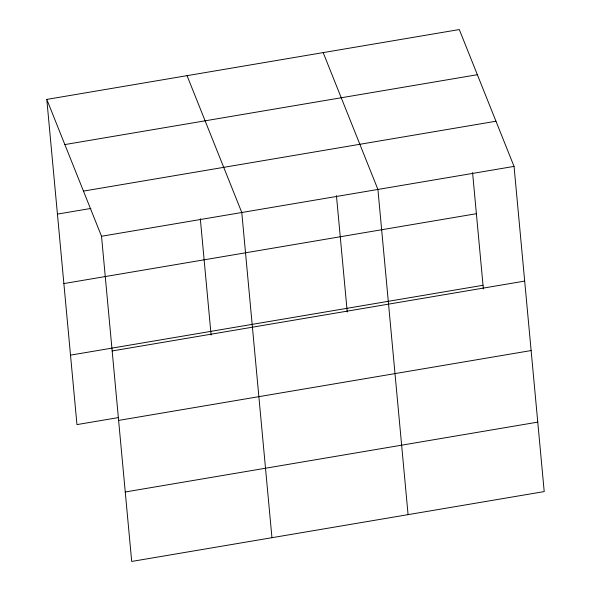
<?xml version="1.0" encoding="UTF-8"?>
<svg xmlns="http://www.w3.org/2000/svg" width="591" height="591" viewBox="0 0 591 591"><rect width="100%" height="100%" fill="white"/><g stroke="black" fill="none" stroke-linecap="round" stroke-linejoin="round"><path stroke-width="0.89" d="M46.792 99.414L459.303 29.55L514.044 166.396L544.208 491.586L131.697 561.45L101.526 236.26L46.792 99.414L76.956 424.604L118.584 417.556M64.855 144.573L477.365 74.71M83.464 191.1L495.975 121.236M57.43 214.105L90.911 208.431M101.526 236.26L514.044 166.396M63.872 283.569L476.39 213.706M70.514 355.139L483.032 285.276M112.164 350.951L524.682 281.087M118.614 420.415L531.124 350.552M125.248 491.985L537.766 422.122M323.174 52.606L377.915 189.452L408.078 514.643M187.044 75.655L241.785 212.501L271.949 537.699M472.571 172.579L483.364 288.933M336.442 195.628L347.235 311.989M200.312 218.685L211.105 335.045"/></g></svg>
